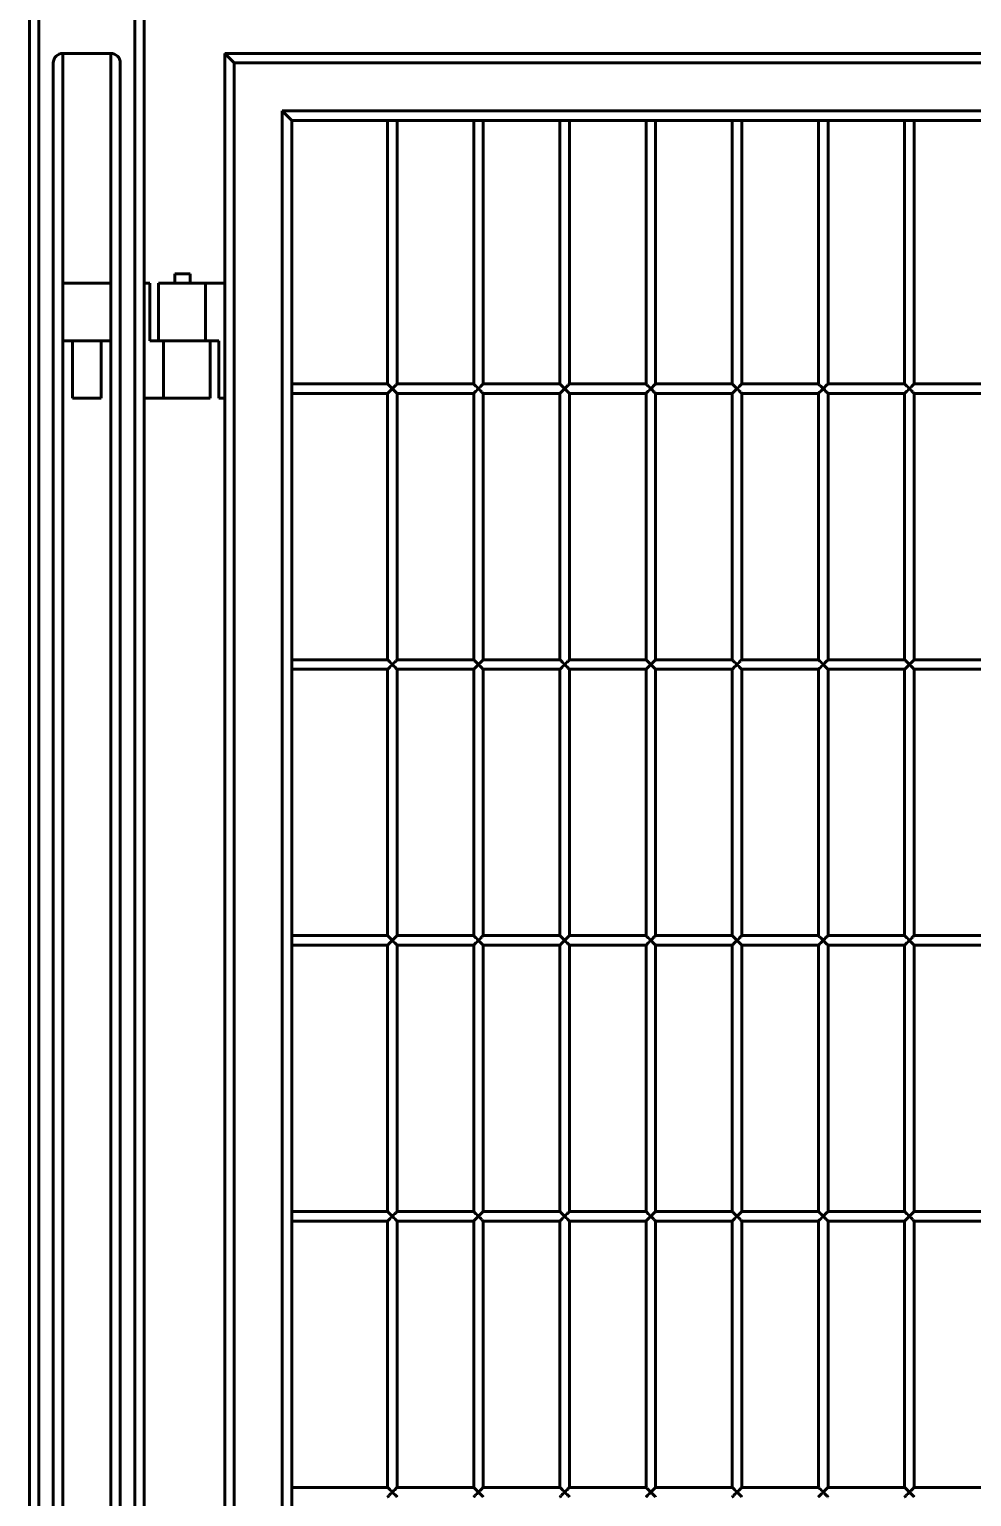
# Model space of a CAD drawing. Header units: millimetres. Extents: x 0 to 420, y 0 to 297.
# Drawn here: x 63.46 to 73.3, y 238.78 to 254.1 of the extents above; entities that cross this region are included whole.
import ezdxf

# ---------------------------------------------------------------- set-up
doc = ezdxf.new("R2010")
doc.units = ezdxf.units.MM
doc.header["$PDSIZE"] = -1
doc.layers.add('标注层', color=4, linetype='Continuous', lineweight=15)
doc.styles.get("Standard").update_dxf_attribs({"font": 'gbeitc.shx', "height": 3.5})
doc.dimstyles.new('ISO-25', dxfattribs={"dimtxt": 3.5, "dimasz": 2.5, "dimexe": 1.25, "dimexo": 0.625, "dimtad": 1, "dimtoh": 1, "dimdec": 1, "dimlfac": 50, "dimdsep": 46, "dimtxsty": 'Standard', "dimcen": 2.5, "dimadec": 0, "dimazin": 2, "dimtfac": 1, "dimtdec": 1, "dimtmove": 0, "dimatfit": 3, "dimfxl": 1, "dimarcsym": 0})

# ---------------------------------------------------------------- blocks, each defined once
blk = doc.blocks.new('*D3')
at = {"layer": 'Defpoints', "color": 0, "transparency": 16777216}
for p in [(82.515, 259.222), (65.495, 253.845), (82.515, 253.745)]:
    blk.add_point(p, dxfattribs=at)
at = {"layer": '标注层', "color": 0, "lineweight": -2, "transparency": 16777216}
for p, q in [((65.495, 254.47), (65.495, 260.472)), ((82.515, 254.37), (82.515, 260.472)), ((67.995, 259.222), (80.015, 259.222))]:
    blk.add_line(p, q, dxfattribs=at)
at = {"layer": '标注层', "color": 0, "transparency": 16777216}
for points in [[(67.995, 259.638), (67.995, 258.805), (65.495, 259.222)], [(80.015, 259.638), (80.015, 258.805), (82.515, 259.222)]]:
    blk.add_solid(points, dxfattribs=at)
at = {"layer": '标注层', "color": 0, "transparency": 16777216, "insert": (74.005, 261.597), "char_height": 3.5, "attachment_point": 5}
blk.add_mtext('851', dxfattribs=at)

msp = doc.modelspace()

# ---------------------------------------------------------------- linework, layer by layer
at = {"color": 7, "linetype": 'Continuous', "lineweight": 40}
for p, q in [((63.4552, 215.8453), (63.4552, 255.8453)), ((63.5552, 255.8453), (63.5552, 215.8453)), ((64.5552, 215.8453), (64.5552, 255.8453)), ((64.6552, 255.8453), (64.6552, 215.8453)), ((63.8052, 253.8453), (63.8052, 217.8453)), ((64.3052, 253.8453), (63.8052, 253.8453)), ((64.3052, 217.8453), (64.3052, 253.8453)), ((65.4952, 253.8453), (82.6152, 253.8453)), ((65.4952, 217.8453), (65.4952, 253.8453)), ((63.7052, 217.9453), (63.7052, 253.7453)), ((64.4052, 253.7453), (64.4052, 217.9453)), ((82.5152, 253.7453), (65.5952, 253.7453)), ((65.5952, 253.7453), (65.5952, 217.9453)), ((66.0952, 253.2453), (82.0152, 253.2453)), ((66.0952, 218.4453), (66.0952, 253.2453)), ((66.1952, 253.1453), (66.1952, 218.5453)), ((81.9152, 253.1453), (66.1952, 253.1453)), ((67.1952, 253.1453), (67.1952, 250.3953)), ((67.2952, 250.3953), (67.2952, 253.1453)), ((68.0952, 253.1453), (68.0952, 250.3953)), ((68.1952, 250.3953), (68.1952, 253.1453)), ((68.9952, 253.1453), (68.9952, 250.3953)), ((69.0952, 250.3953), (69.0952, 253.1453)), ((69.8952, 253.1453), (69.8952, 250.3953)), ((69.9952, 250.3953), (69.9952, 253.1453)), ((70.7952, 253.1453), (70.7952, 250.3953)), ((70.8952, 250.3953), (70.8952, 253.1453)), ((71.6952, 253.1453), (71.6952, 250.3953)), ((71.7952, 250.3953), (71.7952, 253.1453)), ((72.5952, 253.1453), (72.5952, 250.3953)), ((72.6952, 250.3953), (72.6952, 253.1453)), ((64.9752, 251.5453), (64.9752, 251.4453)), ((64.9752, 251.5453), (65.1352, 251.5453)), ((65.1352, 251.4453), (65.1352, 251.5453)), ((63.8052, 251.4453), (63.8052, 250.8453)), ((63.8052, 251.4453), (64.3052, 251.4453)), ((64.3052, 250.8453), (64.3052, 251.4453)), ((64.7152, 251.4453), (64.6552, 251.4453)), ((64.7152, 250.8453), (64.7152, 251.4453)), ((64.8052, 251.4453), (64.8052, 250.8453)), ((64.8052, 251.4453), (65.2952, 251.4453)), ((65.2952, 251.4453), (65.2952, 250.8453)), ((65.4952, 251.4453), (65.2952, 251.4453)), ((63.8052, 250.8453), (64.3052, 250.8453)), ((63.9052, 250.8453), (63.9052, 250.2453)), ((64.2052, 250.8453), (64.2052, 250.2453)), ((64.8552, 250.8453), (64.7152, 250.8453)), ((64.8552, 250.2453), (64.8552, 250.8453)), ((64.8552, 250.8453), (65.0752, 250.8453)), ((65.0752, 250.8453), (65.2952, 250.8453)), ((65.2952, 250.8453), (65.4352, 250.8453)), ((65.3452, 250.2453), (65.3452, 250.8453)), ((65.4352, 250.8453), (65.4352, 250.2453)), ((67.1952, 250.3953), (66.1952, 250.3953)), ((68.0952, 250.3953), (67.2952, 250.3953)), ((68.9952, 250.3953), (68.1952, 250.3953)), ((69.8952, 250.3953), (69.0952, 250.3953)), ((70.7952, 250.3953), (69.9952, 250.3953)), ((71.6952, 250.3953), (70.8952, 250.3953)), ((72.5952, 250.3953), (71.7952, 250.3953)), ((73.4952, 250.3953), (72.6952, 250.3953)), ((64.2052, 250.2453), (63.9052, 250.2453)), ((64.6552, 250.2453), (64.8552, 250.2453)), ((64.8552, 250.2453), (65.3452, 250.2453)), ((65.4352, 250.2453), (65.4952, 250.2453)), ((66.1952, 250.2953), (67.1952, 250.2953)), ((67.1952, 250.2953), (67.1952, 247.5153)), ((67.2952, 250.2953), (68.0952, 250.2953)), ((67.2952, 247.5153), (67.2952, 250.2953)), ((68.0952, 250.2953), (68.0952, 247.5153)), ((68.1952, 250.2953), (68.9952, 250.2953)), ((68.1952, 247.5153), (68.1952, 250.2953)), ((68.9952, 250.2953), (68.9952, 247.5153)), ((69.0952, 250.2953), (69.8952, 250.2953)), ((69.0952, 247.5153), (69.0952, 250.2953)), ((69.8952, 250.2953), (69.8952, 247.5153)), ((69.9952, 247.5153), (69.9952, 250.2953)), ((69.9952, 250.2953), (70.7952, 250.2953)), ((70.7952, 250.2953), (70.7952, 247.5153)), ((70.8952, 250.2953), (71.6952, 250.2953)), ((70.8952, 247.5153), (70.8952, 250.2953)), ((71.6952, 250.2953), (71.6952, 247.5153)), ((71.7952, 250.2953), (72.5952, 250.2953)), ((71.7952, 247.5153), (71.7952, 250.2953)), ((72.5952, 250.2953), (72.5952, 247.5153)), ((72.6952, 247.5153), (72.6952, 250.2953)), ((72.6952, 250.2953), (73.4952, 250.2953)), ((67.1952, 247.5153), (66.1952, 247.5153)), ((66.1952, 247.4153), (67.1952, 247.4153)), ((67.1952, 247.4153), (67.1952, 244.6353)), ((68.0952, 247.5153), (67.2952, 247.5153)), ((67.2952, 247.4153), (68.0952, 247.4153)), ((67.2952, 244.6353), (67.2952, 247.4153)), ((68.0952, 247.4153), (68.0952, 244.6353)), ((68.9952, 247.5153), (68.1952, 247.5153)), ((68.1952, 244.6353), (68.1952, 247.4153)), ((68.1952, 247.4153), (68.9952, 247.4153)), ((68.9952, 247.4153), (68.9952, 244.6353)), ((69.8952, 247.5153), (69.0952, 247.5153)), ((69.0952, 244.6353), (69.0952, 247.4153)), ((69.0952, 247.4153), (69.8952, 247.4153)), ((69.8952, 247.4153), (69.8952, 244.6353)), ((70.7952, 247.5153), (69.9952, 247.5153)), ((69.9952, 247.4153), (70.7952, 247.4153)), ((69.9952, 244.6353), (69.9952, 247.4153)), ((70.7952, 247.4153), (70.7952, 244.6353)), ((71.6952, 247.5153), (70.8952, 247.5153)), ((70.8952, 247.4153), (71.6952, 247.4153)), ((70.8952, 244.6353), (70.8952, 247.4153)), ((71.6952, 247.4153), (71.6952, 244.6353)), ((72.5952, 247.5153), (71.7952, 247.5153)), ((71.7952, 247.4153), (72.5952, 247.4153)), ((71.7952, 244.6353), (71.7952, 247.4153)), ((72.5952, 247.4153), (72.5952, 244.6353)), ((73.4952, 247.5153), (72.6952, 247.5153)), ((72.6952, 244.6353), (72.6952, 247.4153)), ((72.6952, 247.4153), (73.4952, 247.4153)), ((67.1952, 244.6353), (66.1952, 244.6353)), ((66.1952, 244.5353), (67.1952, 244.5353)), ((67.1952, 244.5353), (67.1952, 241.7553)), ((68.0952, 244.6353), (67.2952, 244.6353)), ((67.2952, 244.5353), (68.0952, 244.5353)), ((67.2952, 241.7553), (67.2952, 244.5353)), ((68.0952, 244.5353), (68.0952, 241.7553)), ((68.9952, 244.6353), (68.1952, 244.6353)), ((68.1952, 244.5353), (68.9952, 244.5353)), ((68.1952, 241.7553), (68.1952, 244.5353)), ((68.9952, 244.5353), (68.9952, 241.7553)), ((69.8952, 244.6353), (69.0952, 244.6353)), ((69.0952, 241.7553), (69.0952, 244.5353)), ((69.0952, 244.5353), (69.8952, 244.5353)), ((69.8952, 244.5353), (69.8952, 241.7553)), ((70.7952, 244.6353), (69.9952, 244.6353)), ((69.9952, 241.7553), (69.9952, 244.5353)), ((69.9952, 244.5353), (70.7952, 244.5353)), ((70.7952, 244.5353), (70.7952, 241.7553)), ((71.6952, 244.6353), (70.8952, 244.6353)), ((70.8952, 244.5353), (71.6952, 244.5353)), ((70.8952, 241.7553), (70.8952, 244.5353)), ((71.6952, 244.5353), (71.6952, 241.7553)), ((72.5952, 244.6353), (71.7952, 244.6353)), ((71.7952, 244.5353), (72.5952, 244.5353)), ((71.7952, 241.7553), (71.7952, 244.5353)), ((72.5952, 244.5353), (72.5952, 241.7553)), ((73.4952, 244.6353), (72.6952, 244.6353)), ((72.6952, 244.5353), (73.4952, 244.5353)), ((72.6952, 241.7553), (72.6952, 244.5353)), ((67.1952, 241.7553), (66.1952, 241.7553)), ((68.0952, 241.7553), (67.2952, 241.7553)), ((68.9952, 241.7553), (68.1952, 241.7553)), ((69.8952, 241.7553), (69.0952, 241.7553)), ((70.7952, 241.7553), (69.9952, 241.7553)), ((71.6952, 241.7553), (70.8952, 241.7553)), ((72.5952, 241.7553), (71.7952, 241.7553)), ((73.4952, 241.7553), (72.6952, 241.7553)), ((66.1952, 241.6553), (67.1952, 241.6553)), ((67.1952, 241.6553), (67.1952, 238.8753)), ((67.2952, 238.8753), (67.2952, 241.6553)), ((67.2952, 241.6553), (68.0952, 241.6553)), ((68.0952, 241.6553), (68.0952, 238.8753)), ((68.1952, 241.6553), (68.9952, 241.6553)), ((68.1952, 238.8753), (68.1952, 241.6553)), ((68.9952, 241.6553), (68.9952, 238.8753)), ((69.0952, 241.6553), (69.8952, 241.6553)), ((69.0952, 238.8753), (69.0952, 241.6553)), ((69.8952, 241.6553), (69.8952, 238.8753)), ((69.9952, 238.8753), (69.9952, 241.6553)), ((69.9952, 241.6553), (70.7952, 241.6553)), ((70.7952, 241.6553), (70.7952, 238.8753)), ((70.8952, 241.6553), (71.6952, 241.6553)), ((70.8952, 238.8753), (70.8952, 241.6553)), ((71.6952, 241.6553), (71.6952, 238.8753)), ((71.7952, 238.8753), (71.7952, 241.6553)), ((71.7952, 241.6553), (72.5952, 241.6553)), ((72.5952, 241.6553), (72.5952, 238.8753)), ((72.6952, 238.8753), (72.6952, 241.6553)), ((72.6952, 241.6553), (73.4952, 241.6553)), ((67.1952, 238.8753), (66.1952, 238.8753)), ((68.0952, 238.8753), (67.2952, 238.8753)), ((68.9952, 238.8753), (68.1952, 238.8753)), ((69.8952, 238.8753), (69.0952, 238.8753)), ((70.7952, 238.8753), (69.9952, 238.8753)), ((71.6952, 238.8753), (70.8952, 238.8753)), ((72.5952, 238.8753), (71.7952, 238.8753)), ((73.4952, 238.8753), (72.6952, 238.8753))]:
    msp.add_line(p, q, dxfattribs=at)
at = {"color": 7, "linetype": 'Continuous', "lineweight": 40, "flags": 128}
for points in [[(65.5952, 253.7453), (65.5757, 253.7648), (65.557, 253.7836), (65.5397, 253.8009), (65.5245, 253.816), (65.5121, 253.8285), (65.5028, 253.8377), (65.4972, 253.8434), (65.4952, 253.8453)], [(66.1952, 253.1453), (66.1933, 253.1473), (66.1876, 253.1529), (66.1784, 253.1622), (66.1659, 253.1746), (66.1508, 253.1898), (66.1335, 253.2071), (66.1147, 253.2258), (66.0952, 253.2453)], [(67.1952, 250.3953), (67.1954, 250.3951), (67.1971, 250.3934), (67.2005, 250.3901), (67.2053, 250.3852), (67.2115, 250.379), (67.2189, 250.3717), (67.2272, 250.3634), (67.236, 250.3545), (67.2452, 250.3453)], [(67.2452, 250.3453), (67.236, 250.3361), (67.2272, 250.3273), (67.2189, 250.319), (67.2115, 250.3117), (67.2053, 250.3054), (67.2005, 250.3006), (67.1971, 250.2972), (67.1954, 250.2955), (67.1952, 250.2953)], [(67.2452, 250.3453), (67.2539, 250.354), (67.2623, 250.3624), (67.2702, 250.3703), (67.2774, 250.3775), (67.2835, 250.3836), (67.2885, 250.3886), (67.2922, 250.3923), (67.2945, 250.3946), (67.2952, 250.3953)], [(67.2952, 250.2953), (67.2945, 250.2961), (67.2922, 250.2984), (67.2885, 250.302), (67.2835, 250.307), (67.2774, 250.3132), (67.2702, 250.3203), (67.2623, 250.3282), (67.2539, 250.3367), (67.2452, 250.3453)], [(68.0952, 250.3953), (68.0954, 250.3951), (68.0971, 250.3934), (68.1005, 250.3901), (68.1053, 250.3852), (68.1115, 250.379), (68.1189, 250.3717), (68.1272, 250.3634), (68.136, 250.3545), (68.1452, 250.3453)], [(68.1452, 250.3453), (68.136, 250.3361), (68.1272, 250.3273), (68.1189, 250.319), (68.1115, 250.3117), (68.1053, 250.3054), (68.1005, 250.3006), (68.0971, 250.2972), (68.0954, 250.2955), (68.0952, 250.2953)], [(68.1452, 250.3453), (68.1539, 250.354), (68.1623, 250.3624), (68.1702, 250.3703), (68.1774, 250.3775), (68.1835, 250.3836), (68.1885, 250.3886), (68.1922, 250.3923), (68.1945, 250.3946), (68.1952, 250.3953)], [(68.1952, 250.2953), (68.1945, 250.2961), (68.1922, 250.2984), (68.1885, 250.302), (68.1835, 250.307), (68.1774, 250.3132), (68.1702, 250.3203), (68.1623, 250.3282), (68.1539, 250.3367), (68.1452, 250.3453)], [(68.9952, 250.3953), (68.9954, 250.3951), (68.9971, 250.3934), (69.0005, 250.3901), (69.0053, 250.3852), (69.0115, 250.379), (69.0189, 250.3717), (69.0272, 250.3634), (69.036, 250.3545), (69.0452, 250.3453)], [(69.0452, 250.3453), (69.036, 250.3361), (69.0272, 250.3273), (69.0189, 250.319), (69.0115, 250.3117), (69.0053, 250.3054), (69.0005, 250.3006), (68.9971, 250.2972), (68.9954, 250.2955), (68.9952, 250.2953)], [(69.0452, 250.3453), (69.0539, 250.354), (69.0623, 250.3624), (69.0702, 250.3703), (69.0774, 250.3775), (69.0835, 250.3836), (69.0885, 250.3886), (69.0922, 250.3923), (69.0945, 250.3946), (69.0952, 250.3953)], [(69.0952, 250.2953), (69.0945, 250.2961), (69.0922, 250.2984), (69.0885, 250.302), (69.0835, 250.307), (69.0774, 250.3132), (69.0702, 250.3203), (69.0623, 250.3282), (69.0539, 250.3367), (69.0452, 250.3453)], [(69.8952, 250.3953), (69.8954, 250.3951), (69.8971, 250.3934), (69.9005, 250.3901), (69.9053, 250.3852), (69.9115, 250.379), (69.9189, 250.3717), (69.9272, 250.3634), (69.936, 250.3545), (69.9452, 250.3453)], [(69.9452, 250.3453), (69.936, 250.3361), (69.9272, 250.3273), (69.9189, 250.319), (69.9115, 250.3117), (69.9053, 250.3054), (69.9005, 250.3006), (69.8971, 250.2972), (69.8954, 250.2955), (69.8952, 250.2953)], [(69.9452, 250.3453), (69.9539, 250.354), (69.9623, 250.3624), (69.9702, 250.3703), (69.9774, 250.3775), (69.9835, 250.3836), (69.9885, 250.3886), (69.9922, 250.3923), (69.9945, 250.3946), (69.9952, 250.3953)], [(69.9952, 250.2953), (69.9945, 250.2961), (69.9922, 250.2984), (69.9885, 250.302), (69.9835, 250.307), (69.9774, 250.3132), (69.9702, 250.3203), (69.9623, 250.3282), (69.9539, 250.3367), (69.9452, 250.3453)], [(70.7952, 250.3953), (70.7954, 250.3951), (70.7971, 250.3934), (70.8005, 250.3901), (70.8053, 250.3852), (70.8115, 250.379), (70.8189, 250.3717), (70.8272, 250.3634), (70.836, 250.3545), (70.8452, 250.3453)], [(70.8452, 250.3453), (70.836, 250.3361), (70.8272, 250.3273), (70.8189, 250.319), (70.8115, 250.3117), (70.8053, 250.3054), (70.8005, 250.3006), (70.7971, 250.2972), (70.7954, 250.2955), (70.7952, 250.2953)], [(70.8452, 250.3453), (70.8539, 250.354), (70.8623, 250.3624), (70.8702, 250.3703), (70.8774, 250.3775), (70.8835, 250.3836), (70.8885, 250.3886), (70.8922, 250.3923), (70.8945, 250.3946), (70.8952, 250.3953)], [(70.8952, 250.2953), (70.8945, 250.2961), (70.8922, 250.2984), (70.8885, 250.302), (70.8835, 250.307), (70.8774, 250.3132), (70.8702, 250.3203), (70.8623, 250.3282), (70.8539, 250.3367), (70.8452, 250.3453)], [(71.6952, 250.3953), (71.6954, 250.3951), (71.6971, 250.3934), (71.7005, 250.3901), (71.7053, 250.3852), (71.7115, 250.379), (71.7189, 250.3717), (71.7272, 250.3634), (71.736, 250.3545), (71.7452, 250.3453)], [(71.7452, 250.3453), (71.736, 250.3361), (71.7272, 250.3273), (71.7189, 250.319), (71.7115, 250.3117), (71.7053, 250.3054), (71.7005, 250.3006), (71.6971, 250.2972), (71.6954, 250.2955), (71.6952, 250.2953)], [(71.7452, 250.3453), (71.7539, 250.354), (71.7623, 250.3624), (71.7702, 250.3703), (71.7774, 250.3775), (71.7835, 250.3836), (71.7885, 250.3886), (71.7922, 250.3923), (71.7945, 250.3946), (71.7952, 250.3953)], [(71.7952, 250.2953), (71.7945, 250.2961), (71.7922, 250.2984), (71.7885, 250.302), (71.7835, 250.307), (71.7774, 250.3132), (71.7702, 250.3203), (71.7623, 250.3282), (71.7539, 250.3367), (71.7452, 250.3453)], [(72.5952, 250.3953), (72.5954, 250.3951), (72.5971, 250.3934), (72.6005, 250.3901), (72.6053, 250.3852), (72.6115, 250.379), (72.6189, 250.3717), (72.6272, 250.3634), (72.636, 250.3545), (72.6452, 250.3453)], [(72.6452, 250.3453), (72.636, 250.3361), (72.6272, 250.3273), (72.6189, 250.319), (72.6115, 250.3117), (72.6053, 250.3054), (72.6005, 250.3006), (72.5971, 250.2972), (72.5954, 250.2955), (72.5952, 250.2953)], [(72.6452, 250.3453), (72.6539, 250.354), (72.6623, 250.3624), (72.6702, 250.3703), (72.6774, 250.3775), (72.6835, 250.3836), (72.6885, 250.3886), (72.6922, 250.3923), (72.6945, 250.3946), (72.6952, 250.3953)], [(72.6952, 250.2953), (72.6945, 250.2961), (72.6922, 250.2984), (72.6885, 250.302), (72.6835, 250.307), (72.6774, 250.3132), (72.6702, 250.3203), (72.6623, 250.3282), (72.6539, 250.3367), (72.6452, 250.3453)], [(67.1952, 247.5153), (67.1954, 247.5151), (67.1971, 247.5134), (67.2005, 247.5101), (67.2053, 247.5052), (67.2115, 247.499), (67.2189, 247.4917), (67.2272, 247.4834), (67.236, 247.4745), (67.2452, 247.4653)], [(67.2452, 247.4653), (67.236, 247.4561), (67.2272, 247.4473), (67.2189, 247.439), (67.2115, 247.4317), (67.2053, 247.4254), (67.2005, 247.4206), (67.1971, 247.4172), (67.1954, 247.4155), (67.1952, 247.4153)], [(67.2452, 247.4653), (67.2539, 247.474), (67.2623, 247.4824), (67.2702, 247.4903), (67.2774, 247.4975), (67.2835, 247.5036), (67.2885, 247.5086), (67.2922, 247.5123), (67.2945, 247.5146), (67.2952, 247.5153)], [(67.2952, 247.4153), (67.2945, 247.4161), (67.2922, 247.4184), (67.2885, 247.422), (67.2835, 247.427), (67.2774, 247.4332), (67.2702, 247.4403), (67.2623, 247.4482), (67.2539, 247.4567), (67.2452, 247.4653)], [(68.0952, 247.5153), (68.0954, 247.5151), (68.0971, 247.5134), (68.1005, 247.5101), (68.1053, 247.5052), (68.1115, 247.499), (68.1189, 247.4917), (68.1272, 247.4834), (68.136, 247.4745), (68.1452, 247.4653)], [(68.1452, 247.4653), (68.136, 247.4561), (68.1272, 247.4473), (68.1189, 247.439), (68.1115, 247.4317), (68.1053, 247.4254), (68.1005, 247.4206), (68.0971, 247.4172), (68.0954, 247.4155), (68.0952, 247.4153)], [(68.1452, 247.4653), (68.1539, 247.474), (68.1623, 247.4824), (68.1702, 247.4903), (68.1774, 247.4975), (68.1835, 247.5036), (68.1885, 247.5086), (68.1922, 247.5123), (68.1945, 247.5146), (68.1952, 247.5153)], [(68.1952, 247.4153), (68.1945, 247.4161), (68.1922, 247.4184), (68.1885, 247.422), (68.1835, 247.427), (68.1774, 247.4332), (68.1702, 247.4403), (68.1623, 247.4482), (68.1539, 247.4567), (68.1452, 247.4653)], [(68.9952, 247.5153), (68.9954, 247.5151), (68.9971, 247.5134), (69.0005, 247.5101), (69.0053, 247.5052), (69.0115, 247.499), (69.0189, 247.4917), (69.0272, 247.4834), (69.036, 247.4745), (69.0452, 247.4653)], [(69.0452, 247.4653), (69.036, 247.4561), (69.0272, 247.4473), (69.0189, 247.439), (69.0115, 247.4317), (69.0053, 247.4254), (69.0005, 247.4206), (68.9971, 247.4172), (68.9954, 247.4155), (68.9952, 247.4153)], [(69.0452, 247.4653), (69.0539, 247.474), (69.0623, 247.4824), (69.0702, 247.4903), (69.0774, 247.4975), (69.0835, 247.5036), (69.0885, 247.5086), (69.0922, 247.5123), (69.0945, 247.5146), (69.0952, 247.5153)], [(69.0952, 247.4153), (69.0945, 247.4161), (69.0922, 247.4184), (69.0885, 247.422), (69.0835, 247.427), (69.0774, 247.4332), (69.0702, 247.4403), (69.0623, 247.4482), (69.0539, 247.4567), (69.0452, 247.4653)], [(69.8952, 247.5153), (69.8954, 247.5151), (69.8971, 247.5134), (69.9005, 247.5101), (69.9053, 247.5052), (69.9115, 247.499), (69.9189, 247.4917), (69.9272, 247.4834), (69.936, 247.4745), (69.9452, 247.4653)], [(69.9452, 247.4653), (69.936, 247.4561), (69.9272, 247.4473), (69.9189, 247.439), (69.9115, 247.4317), (69.9053, 247.4254), (69.9005, 247.4206), (69.8971, 247.4172), (69.8954, 247.4155), (69.8952, 247.4153)], [(69.9452, 247.4653), (69.9539, 247.474), (69.9623, 247.4824), (69.9702, 247.4903), (69.9774, 247.4975), (69.9835, 247.5036), (69.9885, 247.5086), (69.9922, 247.5123), (69.9945, 247.5146), (69.9952, 247.5153)], [(69.9952, 247.4153), (69.9945, 247.4161), (69.9922, 247.4184), (69.9885, 247.422), (69.9835, 247.427), (69.9774, 247.4332), (69.9702, 247.4403), (69.9623, 247.4482), (69.9539, 247.4567), (69.9452, 247.4653)], [(70.7952, 247.5153), (70.796, 247.5146), (70.7982, 247.5123), (70.8019, 247.5086), (70.8069, 247.5036), (70.8131, 247.4975), (70.8202, 247.4903), (70.8281, 247.4824), (70.8365, 247.474), (70.8452, 247.4653)], [(70.8452, 247.4653), (70.8365, 247.4567), (70.8281, 247.4482), (70.8202, 247.4403), (70.8131, 247.4332), (70.8069, 247.427), (70.8019, 247.422), (70.7982, 247.4184), (70.796, 247.4161), (70.7952, 247.4153)], [(70.8452, 247.4653), (70.8544, 247.4745), (70.8633, 247.4834), (70.8716, 247.4917), (70.8789, 247.499), (70.8851, 247.5052), (70.89, 247.5101), (70.8933, 247.5134), (70.895, 247.5151), (70.8952, 247.5153)], [(70.8952, 247.4153), (70.895, 247.4155), (70.8933, 247.4172), (70.89, 247.4206), (70.8851, 247.4254), (70.8789, 247.4317), (70.8716, 247.439), (70.8633, 247.4473), (70.8544, 247.4561), (70.8452, 247.4653)], [(71.6952, 247.5153), (71.6954, 247.5151), (71.6971, 247.5134), (71.7005, 247.5101), (71.7053, 247.5052), (71.7115, 247.499), (71.7189, 247.4917), (71.7272, 247.4834), (71.736, 247.4745), (71.7452, 247.4653)], [(71.7452, 247.4653), (71.736, 247.4561), (71.7272, 247.4473), (71.7189, 247.439), (71.7115, 247.4317), (71.7053, 247.4254), (71.7005, 247.4206), (71.6971, 247.4172), (71.6954, 247.4155), (71.6952, 247.4153)], [(71.7452, 247.4653), (71.7539, 247.474), (71.7623, 247.4824), (71.7702, 247.4903), (71.7774, 247.4975), (71.7835, 247.5036), (71.7885, 247.5086), (71.7922, 247.5123), (71.7945, 247.5146), (71.7952, 247.5153)], [(71.7952, 247.4153), (71.7945, 247.4161), (71.7922, 247.4184), (71.7885, 247.422), (71.7835, 247.427), (71.7774, 247.4332), (71.7702, 247.4403), (71.7623, 247.4482), (71.7539, 247.4567), (71.7452, 247.4653)], [(72.5952, 247.5153), (72.5954, 247.5151), (72.5971, 247.5134), (72.6005, 247.5101), (72.6053, 247.5052), (72.6115, 247.499), (72.6189, 247.4917), (72.6272, 247.4834), (72.636, 247.4745), (72.6452, 247.4653)], [(72.6452, 247.4653), (72.636, 247.4561), (72.6272, 247.4473), (72.6189, 247.439), (72.6115, 247.4317), (72.6053, 247.4254), (72.6005, 247.4206), (72.5971, 247.4172), (72.5954, 247.4155), (72.5952, 247.4153)], [(72.6452, 247.4653), (72.6539, 247.474), (72.6623, 247.4824), (72.6702, 247.4903), (72.6774, 247.4975), (72.6835, 247.5036), (72.6885, 247.5086), (72.6922, 247.5123), (72.6945, 247.5146), (72.6952, 247.5153)], [(72.6952, 247.4153), (72.6945, 247.4161), (72.6922, 247.4184), (72.6885, 247.422), (72.6835, 247.427), (72.6774, 247.4332), (72.6702, 247.4403), (72.6623, 247.4482), (72.6539, 247.4567), (72.6452, 247.4653)], [(67.1952, 244.6353), (67.1954, 244.6351), (67.1971, 244.6334), (67.2005, 244.6301), (67.2053, 244.6252), (67.2115, 244.619), (67.2189, 244.6117), (67.2272, 244.6034), (67.236, 244.5945), (67.2452, 244.5853)], [(67.2452, 244.5853), (67.236, 244.5761), (67.2272, 244.5673), (67.2189, 244.559), (67.2115, 244.5517), (67.2053, 244.5454), (67.2005, 244.5406), (67.1971, 244.5372), (67.1954, 244.5356), (67.1952, 244.5353)], [(67.2452, 244.5853), (67.2539, 244.594), (67.2623, 244.6024), (67.2702, 244.6103), (67.2774, 244.6175), (67.2835, 244.6236), (67.2885, 244.6286), (67.2922, 244.6323), (67.2945, 244.6346), (67.2952, 244.6353)], [(67.2952, 244.5353), (67.2945, 244.5361), (67.2922, 244.5384), (67.2885, 244.542), (67.2835, 244.547), (67.2774, 244.5532), (67.2702, 244.5603), (67.2623, 244.5682), (67.2539, 244.5767), (67.2452, 244.5853)], [(68.0952, 244.6353), (68.0954, 244.6351), (68.0971, 244.6334), (68.1005, 244.6301), (68.1053, 244.6252), (68.1115, 244.619), (68.1189, 244.6117), (68.1272, 244.6034), (68.136, 244.5945), (68.1452, 244.5853)], [(68.1452, 244.5853), (68.136, 244.5761), (68.1272, 244.5673), (68.1189, 244.559), (68.1115, 244.5517), (68.1053, 244.5454), (68.1005, 244.5406), (68.0971, 244.5372), (68.0954, 244.5356), (68.0952, 244.5353)], [(68.1452, 244.5853), (68.1539, 244.594), (68.1623, 244.6024), (68.1702, 244.6103), (68.1774, 244.6175), (68.1835, 244.6236), (68.1885, 244.6286), (68.1922, 244.6323), (68.1945, 244.6346), (68.1952, 244.6353)], [(68.1952, 244.5353), (68.1945, 244.5361), (68.1922, 244.5384), (68.1885, 244.542), (68.1835, 244.547), (68.1774, 244.5532), (68.1702, 244.5603), (68.1623, 244.5682), (68.1539, 244.5767), (68.1452, 244.5853)], [(68.9952, 244.6353), (68.9954, 244.6351), (68.9971, 244.6334), (69.0005, 244.6301), (69.0053, 244.6252), (69.0115, 244.619), (69.0189, 244.6117), (69.0272, 244.6034), (69.036, 244.5945), (69.0452, 244.5853)], [(69.0452, 244.5853), (69.036, 244.5761), (69.0272, 244.5673), (69.0189, 244.559), (69.0115, 244.5517), (69.0053, 244.5454), (69.0005, 244.5406), (68.9971, 244.5372), (68.9954, 244.5356), (68.9952, 244.5353)], [(69.0452, 244.5853), (69.0539, 244.594), (69.0623, 244.6024), (69.0702, 244.6103), (69.0774, 244.6175), (69.0835, 244.6236), (69.0885, 244.6286), (69.0922, 244.6323), (69.0945, 244.6346), (69.0952, 244.6353)], [(69.0952, 244.5353), (69.0945, 244.5361), (69.0922, 244.5384), (69.0885, 244.542), (69.0835, 244.547), (69.0774, 244.5532), (69.0702, 244.5603), (69.0623, 244.5682), (69.0539, 244.5767), (69.0452, 244.5853)], [(69.8952, 244.6353), (69.8954, 244.6351), (69.8971, 244.6334), (69.9005, 244.6301), (69.9053, 244.6252), (69.9115, 244.619), (69.9189, 244.6117), (69.9272, 244.6034), (69.936, 244.5945), (69.9452, 244.5853)], [(69.9452, 244.5853), (69.936, 244.5761), (69.9272, 244.5673), (69.9189, 244.559), (69.9115, 244.5517), (69.9053, 244.5454), (69.9005, 244.5406), (69.8971, 244.5372), (69.8954, 244.5356), (69.8952, 244.5353)], [(69.9452, 244.5853), (69.9539, 244.594), (69.9623, 244.6024), (69.9702, 244.6103), (69.9774, 244.6175), (69.9835, 244.6236), (69.9885, 244.6286), (69.9922, 244.6323), (69.9945, 244.6346), (69.9952, 244.6353)], [(69.9952, 244.5353), (69.9945, 244.5361), (69.9922, 244.5384), (69.9885, 244.542), (69.9835, 244.547), (69.9774, 244.5532), (69.9702, 244.5603), (69.9623, 244.5682), (69.9539, 244.5767), (69.9452, 244.5853)], [(70.7952, 244.6353), (70.7954, 244.6351), (70.7971, 244.6334), (70.8005, 244.6301), (70.8053, 244.6252), (70.8115, 244.619), (70.8189, 244.6117), (70.8272, 244.6034), (70.836, 244.5945), (70.8452, 244.5853)], [(70.8452, 244.5853), (70.836, 244.5761), (70.8272, 244.5673), (70.8189, 244.559), (70.8115, 244.5517), (70.8053, 244.5454), (70.8005, 244.5406), (70.7971, 244.5372), (70.7954, 244.5356), (70.7952, 244.5353)], [(70.8452, 244.5853), (70.8539, 244.594), (70.8623, 244.6024), (70.8702, 244.6103), (70.8774, 244.6175), (70.8835, 244.6236), (70.8885, 244.6286), (70.8922, 244.6323), (70.8945, 244.6346), (70.8952, 244.6353)], [(70.8952, 244.5353), (70.8945, 244.5361), (70.8922, 244.5384), (70.8885, 244.542), (70.8835, 244.547), (70.8774, 244.5532), (70.8702, 244.5603), (70.8623, 244.5682), (70.8539, 244.5767), (70.8452, 244.5853)], [(71.6952, 244.6353), (71.6954, 244.6351), (71.6971, 244.6334), (71.7005, 244.6301), (71.7053, 244.6252), (71.7115, 244.619), (71.7189, 244.6117), (71.7272, 244.6034), (71.736, 244.5945), (71.7452, 244.5853)], [(71.7452, 244.5853), (71.736, 244.5761), (71.7272, 244.5673), (71.7189, 244.559), (71.7115, 244.5517), (71.7053, 244.5454), (71.7005, 244.5406), (71.6971, 244.5372), (71.6954, 244.5356), (71.6952, 244.5353)], [(71.7452, 244.5853), (71.7539, 244.594), (71.7623, 244.6024), (71.7702, 244.6103), (71.7774, 244.6175), (71.7835, 244.6236), (71.7885, 244.6286), (71.7922, 244.6323), (71.7945, 244.6346), (71.7952, 244.6353)], [(71.7952, 244.5353), (71.7945, 244.5361), (71.7922, 244.5384), (71.7885, 244.542), (71.7835, 244.547), (71.7774, 244.5532), (71.7702, 244.5603), (71.7623, 244.5682), (71.7539, 244.5767), (71.7452, 244.5853)], [(72.5952, 244.6353), (72.5954, 244.6351), (72.5971, 244.6334), (72.6005, 244.6301), (72.6053, 244.6252), (72.6115, 244.619), (72.6189, 244.6117), (72.6272, 244.6034), (72.636, 244.5945), (72.6452, 244.5853)], [(72.6452, 244.5853), (72.636, 244.5761), (72.6272, 244.5673), (72.6189, 244.559), (72.6115, 244.5517), (72.6053, 244.5454), (72.6005, 244.5406), (72.5971, 244.5372), (72.5954, 244.5356), (72.5952, 244.5353)], [(72.6452, 244.5853), (72.6539, 244.594), (72.6623, 244.6024), (72.6702, 244.6103), (72.6774, 244.6175), (72.6835, 244.6236), (72.6885, 244.6286), (72.6922, 244.6323), (72.6945, 244.6346), (72.6952, 244.6353)], [(72.6952, 244.5353), (72.6945, 244.5361), (72.6922, 244.5384), (72.6885, 244.542), (72.6835, 244.547), (72.6774, 244.5532), (72.6702, 244.5603), (72.6623, 244.5682), (72.6539, 244.5767), (72.6452, 244.5853)], [(67.1952, 241.7553), (67.1954, 241.7551), (67.1971, 241.7534), (67.2005, 241.7501), (67.2053, 241.7452), (67.2115, 241.739), (67.2189, 241.7317), (67.2272, 241.7234), (67.236, 241.7145), (67.2452, 241.7053)], [(67.2452, 241.7053), (67.2539, 241.714), (67.2623, 241.7224), (67.2702, 241.7303), (67.2774, 241.7375), (67.2835, 241.7436), (67.2885, 241.7486), (67.2922, 241.7523), (67.2945, 241.7546), (67.2952, 241.7553)], [(68.0952, 241.7553), (68.0954, 241.7551), (68.0971, 241.7534), (68.1005, 241.7501), (68.1053, 241.7452), (68.1115, 241.739), (68.1189, 241.7317), (68.1272, 241.7234), (68.136, 241.7145), (68.1452, 241.7053)], [(68.1452, 241.7053), (68.1539, 241.714), (68.1623, 241.7224), (68.1702, 241.7303), (68.1774, 241.7375), (68.1835, 241.7436), (68.1885, 241.7486), (68.1922, 241.7523), (68.1945, 241.7546), (68.1952, 241.7553)], [(68.9952, 241.7553), (68.9954, 241.7551), (68.9971, 241.7534), (69.0005, 241.7501), (69.0053, 241.7452), (69.0115, 241.739), (69.0189, 241.7317), (69.0272, 241.7234), (69.036, 241.7145), (69.0452, 241.7053)], [(69.0452, 241.7053), (69.0539, 241.714), (69.0623, 241.7224), (69.0702, 241.7303), (69.0774, 241.7375), (69.0835, 241.7436), (69.0885, 241.7486), (69.0922, 241.7523), (69.0945, 241.7546), (69.0952, 241.7553)], [(69.8952, 241.7553), (69.8954, 241.7551), (69.8971, 241.7534), (69.9005, 241.7501), (69.9053, 241.7452), (69.9115, 241.739), (69.9189, 241.7317), (69.9272, 241.7234), (69.936, 241.7145), (69.9452, 241.7053)], [(69.9452, 241.7053), (69.9539, 241.714), (69.9623, 241.7224), (69.9702, 241.7303), (69.9774, 241.7375), (69.9835, 241.7436), (69.9885, 241.7486), (69.9922, 241.7523), (69.9945, 241.7546), (69.9952, 241.7553)], [(70.7952, 241.7553), (70.7954, 241.7551), (70.7971, 241.7534), (70.8005, 241.7501), (70.8053, 241.7452), (70.8115, 241.739), (70.8189, 241.7317), (70.8272, 241.7234), (70.836, 241.7145), (70.8452, 241.7053)], [(70.8452, 241.7053), (70.8539, 241.714), (70.8623, 241.7224), (70.8702, 241.7303), (70.8774, 241.7375), (70.8835, 241.7436), (70.8885, 241.7486), (70.8922, 241.7523), (70.8945, 241.7546), (70.8952, 241.7553)], [(71.6952, 241.7553), (71.6954, 241.7551), (71.6971, 241.7534), (71.7005, 241.7501), (71.7053, 241.7452), (71.7115, 241.739), (71.7189, 241.7317), (71.7272, 241.7234), (71.736, 241.7145), (71.7452, 241.7053)], [(71.7452, 241.7053), (71.7539, 241.714), (71.7623, 241.7224), (71.7702, 241.7303), (71.7774, 241.7375), (71.7835, 241.7436), (71.7885, 241.7486), (71.7922, 241.7523), (71.7945, 241.7546), (71.7952, 241.7553)], [(72.5952, 241.7553), (72.5954, 241.7551), (72.5971, 241.7534), (72.6005, 241.7501), (72.6053, 241.7452), (72.6115, 241.739), (72.6189, 241.7317), (72.6272, 241.7234), (72.636, 241.7145), (72.6452, 241.7053)], [(72.6452, 241.7053), (72.6539, 241.714), (72.6623, 241.7224), (72.6702, 241.7303), (72.6774, 241.7375), (72.6835, 241.7436), (72.6885, 241.7486), (72.6922, 241.7523), (72.6945, 241.7546), (72.6952, 241.7553)], [(67.2452, 241.7053), (67.236, 241.6961), (67.2272, 241.6873), (67.2189, 241.679), (67.2115, 241.6717), (67.2053, 241.6654), (67.2005, 241.6606), (67.1971, 241.6572), (67.1954, 241.6555), (67.1952, 241.6553)], [(67.2952, 241.6553), (67.2945, 241.6561), (67.2922, 241.6584), (67.2885, 241.662), (67.2835, 241.667), (67.2774, 241.6732), (67.2702, 241.6803), (67.2623, 241.6882), (67.2539, 241.6967), (67.2452, 241.7053)], [(68.1452, 241.7053), (68.136, 241.6961), (68.1272, 241.6873), (68.1189, 241.679), (68.1115, 241.6717), (68.1053, 241.6654), (68.1005, 241.6606), (68.0971, 241.6572), (68.0954, 241.6555), (68.0952, 241.6553)], [(68.1952, 241.6553), (68.1945, 241.6561), (68.1922, 241.6584), (68.1885, 241.662), (68.1835, 241.667), (68.1774, 241.6732), (68.1702, 241.6803), (68.1623, 241.6882), (68.1539, 241.6967), (68.1452, 241.7053)], [(69.0452, 241.7053), (69.036, 241.6961), (69.0272, 241.6873), (69.0189, 241.679), (69.0115, 241.6717), (69.0053, 241.6654), (69.0005, 241.6606), (68.9971, 241.6572), (68.9954, 241.6555), (68.9952, 241.6553)], [(69.0952, 241.6553), (69.0945, 241.6561), (69.0922, 241.6584), (69.0885, 241.662), (69.0835, 241.667), (69.0774, 241.6732), (69.0702, 241.6803), (69.0623, 241.6882), (69.0539, 241.6967), (69.0452, 241.7053)], [(69.9452, 241.7053), (69.936, 241.6961), (69.9272, 241.6873), (69.9189, 241.679), (69.9115, 241.6717), (69.9053, 241.6654), (69.9005, 241.6606), (69.8971, 241.6572), (69.8954, 241.6555), (69.8952, 241.6553)], [(69.9952, 241.6553), (69.9945, 241.6561), (69.9922, 241.6584), (69.9885, 241.662), (69.9835, 241.667), (69.9774, 241.6732), (69.9702, 241.6803), (69.9623, 241.6882), (69.9539, 241.6967), (69.9452, 241.7053)], [(70.8452, 241.7053), (70.836, 241.6961), (70.8272, 241.6873), (70.8189, 241.679), (70.8115, 241.6717), (70.8053, 241.6654), (70.8005, 241.6606), (70.7971, 241.6572), (70.7954, 241.6555), (70.7952, 241.6553)], [(70.8952, 241.6553), (70.8945, 241.6561), (70.8922, 241.6584), (70.8885, 241.662), (70.8835, 241.667), (70.8774, 241.6732), (70.8702, 241.6803), (70.8623, 241.6882), (70.8539, 241.6967), (70.8452, 241.7053)], [(71.7452, 241.7053), (71.736, 241.6961), (71.7272, 241.6873), (71.7189, 241.679), (71.7115, 241.6717), (71.7053, 241.6654), (71.7005, 241.6606), (71.6971, 241.6572), (71.6954, 241.6555), (71.6952, 241.6553)], [(71.7952, 241.6553), (71.7945, 241.6561), (71.7922, 241.6584), (71.7885, 241.662), (71.7835, 241.667), (71.7774, 241.6732), (71.7702, 241.6803), (71.7623, 241.6882), (71.7539, 241.6967), (71.7452, 241.7053)], [(72.6452, 241.7053), (72.636, 241.6961), (72.6272, 241.6873), (72.6189, 241.679), (72.6115, 241.6717), (72.6053, 241.6654), (72.6005, 241.6606), (72.5971, 241.6572), (72.5954, 241.6555), (72.5952, 241.6553)], [(72.6952, 241.6553), (72.6945, 241.6561), (72.6922, 241.6584), (72.6885, 241.662), (72.6835, 241.667), (72.6774, 241.6732), (72.6702, 241.6803), (72.6623, 241.6882), (72.6539, 241.6967), (72.6452, 241.7053)], [(67.1952, 238.8753), (67.1954, 238.8751), (67.1971, 238.8734), (67.2005, 238.8701), (67.2053, 238.8652), (67.2115, 238.859), (67.2189, 238.8517), (67.2272, 238.8434), (67.236, 238.8345), (67.2452, 238.8253)], [(67.2452, 238.8253), (67.236, 238.8161), (67.2272, 238.8073), (67.2189, 238.799), (67.2115, 238.7917), (67.2053, 238.7854), (67.2005, 238.7806), (67.1971, 238.7772), (67.1954, 238.7756), (67.1952, 238.7753)], [(67.2452, 238.8253), (67.2539, 238.834), (67.2623, 238.8424), (67.2702, 238.8503), (67.2774, 238.8575), (67.2835, 238.8636), (67.2885, 238.8686), (67.2922, 238.8723), (67.2945, 238.8746), (67.2952, 238.8753)], [(67.2952, 238.7753), (67.2945, 238.7761), (67.2922, 238.7784), (67.2885, 238.782), (67.2835, 238.787), (67.2774, 238.7932), (67.2702, 238.8003), (67.2623, 238.8082), (67.2539, 238.8167), (67.2452, 238.8253)], [(68.0952, 238.8753), (68.0954, 238.8751), (68.0971, 238.8734), (68.1005, 238.8701), (68.1053, 238.8652), (68.1115, 238.859), (68.1189, 238.8517), (68.1272, 238.8434), (68.136, 238.8345), (68.1452, 238.8253)], [(68.1452, 238.8253), (68.136, 238.8161), (68.1272, 238.8073), (68.1189, 238.799), (68.1115, 238.7917), (68.1053, 238.7854), (68.1005, 238.7806), (68.0971, 238.7772), (68.0954, 238.7756), (68.0952, 238.7753)], [(68.1452, 238.8253), (68.1539, 238.834), (68.1623, 238.8424), (68.1702, 238.8503), (68.1774, 238.8575), (68.1835, 238.8636), (68.1885, 238.8686), (68.1922, 238.8723), (68.1945, 238.8746), (68.1952, 238.8753)], [(68.1952, 238.7753), (68.1945, 238.7761), (68.1922, 238.7784), (68.1885, 238.782), (68.1835, 238.787), (68.1774, 238.7932), (68.1702, 238.8003), (68.1623, 238.8082), (68.1539, 238.8167), (68.1452, 238.8253)], [(68.9952, 238.8753), (68.9954, 238.8751), (68.9971, 238.8734), (69.0005, 238.8701), (69.0053, 238.8652), (69.0115, 238.859), (69.0189, 238.8517), (69.0272, 238.8434), (69.036, 238.8345), (69.0452, 238.8253)], [(69.0452, 238.8253), (69.036, 238.8161), (69.0272, 238.8073), (69.0189, 238.799), (69.0115, 238.7917), (69.0053, 238.7854), (69.0005, 238.7806), (68.9971, 238.7772), (68.9954, 238.7756), (68.9952, 238.7753)], [(69.0452, 238.8253), (69.0539, 238.834), (69.0623, 238.8424), (69.0702, 238.8503), (69.0774, 238.8575), (69.0835, 238.8636), (69.0885, 238.8686), (69.0922, 238.8723), (69.0945, 238.8746), (69.0952, 238.8753)], [(69.0952, 238.7753), (69.0945, 238.7761), (69.0922, 238.7784), (69.0885, 238.782), (69.0835, 238.787), (69.0774, 238.7932), (69.0702, 238.8003), (69.0623, 238.8082), (69.0539, 238.8167), (69.0452, 238.8253)], [(69.8952, 238.8753), (69.8954, 238.8751), (69.8971, 238.8734), (69.9005, 238.8701), (69.9053, 238.8652), (69.9115, 238.859), (69.9189, 238.8517), (69.9272, 238.8434), (69.936, 238.8345), (69.9452, 238.8253)], [(69.9452, 238.8253), (69.936, 238.8161), (69.9272, 238.8073), (69.9189, 238.799), (69.9115, 238.7917), (69.9053, 238.7854), (69.9005, 238.7806), (69.8971, 238.7772), (69.8954, 238.7756), (69.8952, 238.7753)], [(69.9452, 238.8253), (69.9539, 238.834), (69.9623, 238.8424), (69.9702, 238.8503), (69.9774, 238.8575), (69.9835, 238.8636), (69.9885, 238.8686), (69.9922, 238.8723), (69.9945, 238.8746), (69.9952, 238.8753)], [(69.9952, 238.7753), (69.9945, 238.7761), (69.9922, 238.7784), (69.9885, 238.782), (69.9835, 238.787), (69.9774, 238.7932), (69.9702, 238.8003), (69.9623, 238.8082), (69.9539, 238.8167), (69.9452, 238.8253)], [(70.7952, 238.8753), (70.7954, 238.8751), (70.7971, 238.8734), (70.8005, 238.8701), (70.8053, 238.8652), (70.8115, 238.859), (70.8189, 238.8517), (70.8272, 238.8434), (70.836, 238.8345), (70.8452, 238.8253)], [(70.8452, 238.8253), (70.836, 238.8161), (70.8272, 238.8073), (70.8189, 238.799), (70.8115, 238.7917), (70.8053, 238.7854), (70.8005, 238.7806), (70.7971, 238.7772), (70.7954, 238.7756), (70.7952, 238.7753)], [(70.8452, 238.8253), (70.8539, 238.834), (70.8623, 238.8424), (70.8702, 238.8503), (70.8774, 238.8575), (70.8835, 238.8636), (70.8885, 238.8686), (70.8922, 238.8723), (70.8945, 238.8746), (70.8952, 238.8753)], [(70.8952, 238.7753), (70.8945, 238.7761), (70.8922, 238.7784), (70.8885, 238.782), (70.8835, 238.787), (70.8774, 238.7932), (70.8702, 238.8003), (70.8623, 238.8082), (70.8539, 238.8167), (70.8452, 238.8253)], [(71.6952, 238.8753), (71.6954, 238.8751), (71.6971, 238.8734), (71.7005, 238.8701), (71.7053, 238.8652), (71.7115, 238.859), (71.7189, 238.8517), (71.7272, 238.8434), (71.736, 238.8345), (71.7452, 238.8253)], [(71.7452, 238.8253), (71.736, 238.8161), (71.7272, 238.8073), (71.7189, 238.799), (71.7115, 238.7917), (71.7053, 238.7854), (71.7005, 238.7806), (71.6971, 238.7772), (71.6954, 238.7756), (71.6952, 238.7753)], [(71.7452, 238.8253), (71.7539, 238.834), (71.7623, 238.8424), (71.7702, 238.8503), (71.7774, 238.8575), (71.7835, 238.8636), (71.7885, 238.8686), (71.7922, 238.8723), (71.7945, 238.8746), (71.7952, 238.8753)], [(71.7952, 238.7753), (71.7945, 238.7761), (71.7922, 238.7784), (71.7885, 238.782), (71.7835, 238.787), (71.7774, 238.7932), (71.7702, 238.8003), (71.7623, 238.8082), (71.7539, 238.8167), (71.7452, 238.8253)], [(72.5952, 238.8753), (72.5954, 238.8751), (72.5971, 238.8734), (72.6005, 238.8701), (72.6053, 238.8652), (72.6115, 238.859), (72.6189, 238.8517), (72.6272, 238.8434), (72.636, 238.8345), (72.6452, 238.8253)], [(72.6452, 238.8253), (72.636, 238.8161), (72.6272, 238.8073), (72.6189, 238.799), (72.6115, 238.7917), (72.6053, 238.7854), (72.6005, 238.7806), (72.5971, 238.7772), (72.5954, 238.7756), (72.5952, 238.7753)], [(72.6452, 238.8253), (72.6539, 238.834), (72.6623, 238.8424), (72.6702, 238.8503), (72.6774, 238.8575), (72.6835, 238.8636), (72.6885, 238.8686), (72.6922, 238.8723), (72.6945, 238.8746), (72.6952, 238.8753)], [(72.6952, 238.7753), (72.6945, 238.7761), (72.6922, 238.7784), (72.6885, 238.782), (72.6835, 238.787), (72.6774, 238.7932), (72.6702, 238.8003), (72.6623, 238.8082), (72.6539, 238.8167), (72.6452, 238.8253)]]:
    msp.add_lwpolyline(points, dxfattribs=at)
at = {"color": 7, "linetype": 'Continuous', "lineweight": 40}
for centre, start, end in [((63.8052, 253.7453), 90, 180), ((64.3052, 253.7453), 0, 90)]:
    msp.add_arc(centre, 0.1, start, end, dxfattribs=at)

# ---------------------------------------------------------------- dimensions: what is measured, and where the dimension line sits
at = {"layer": '标注层'}
dim = msp.add_linear_dim(base=(82.5152, 259.2218), p1=(65.4952, 253.8453), p2=(82.5152, 253.7453), dimstyle='ISO-25', dxfattribs=at)
dim.commit()
dim.dimension.update_dxf_attribs({"geometry": '*D3', "text_midpoint": (74.0052, 261.5968)})

doc.saveas('drawing.dxf')
